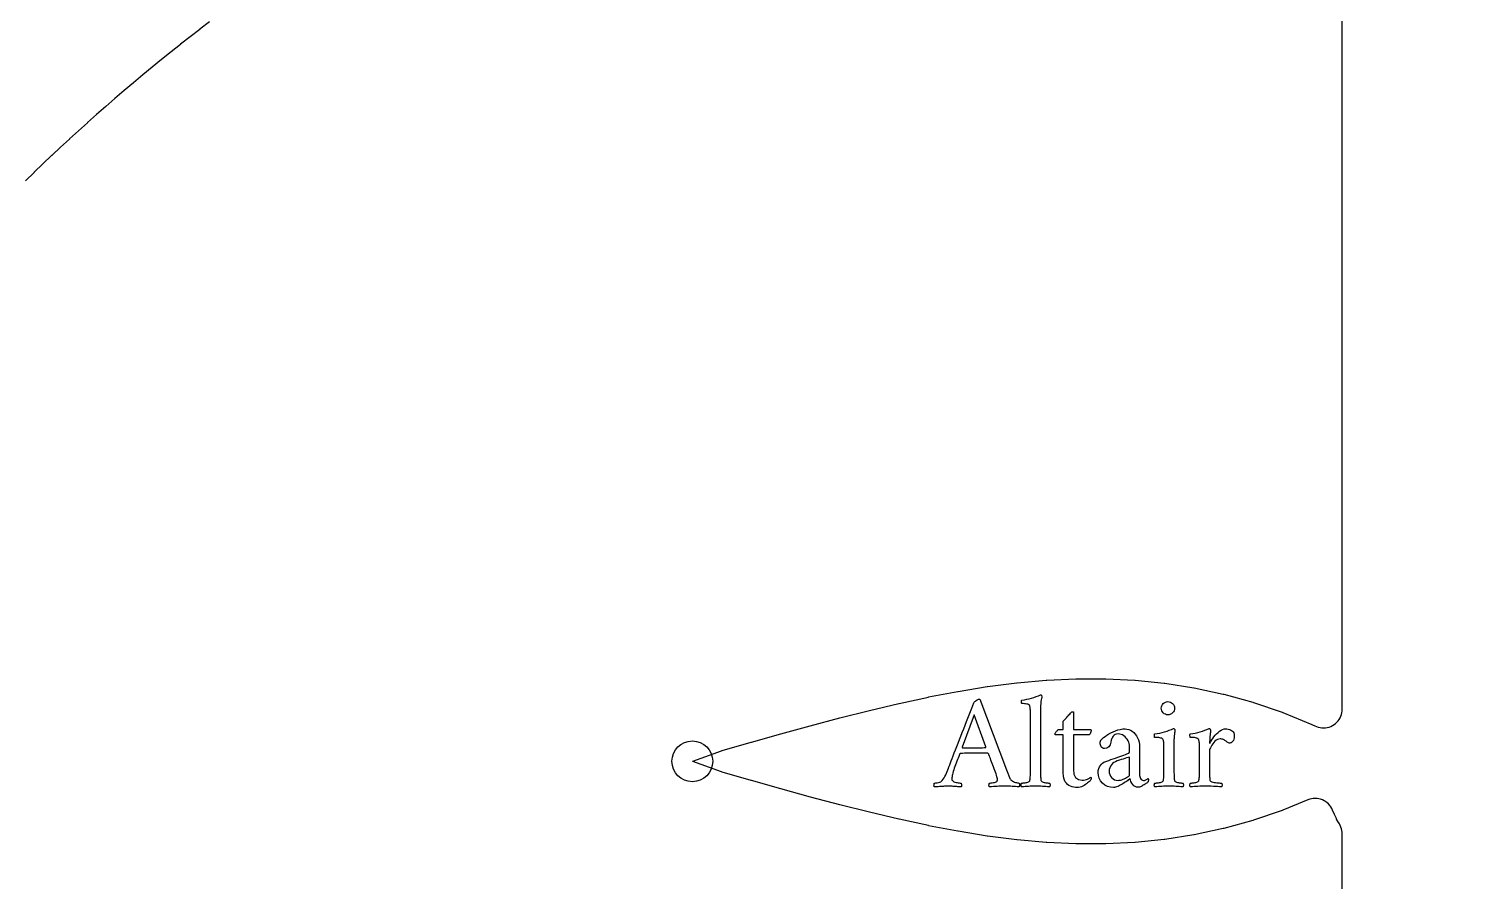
# Model space of a CAD drawing. Header units: millimetres. Extents: x -45 to 45, y -45 to 45.
# Drawn here: x -18.32 to 0.65, y 22.39 to 33.69 of the extents above; entities that cross this region are included whole.
import ezdxf

# ---------------------------------------------------------------- set-up
doc = ezdxf.new("R2010")
doc.units = ezdxf.units.MM
for name, color, linetype in [('CUT_INNER', 6, 'Continuous'), ('ENGRAVE', 7, 'Continuous'), ('TEXT', 5, 'Continuous')]:
    doc.layers.add(name, color=color, linetype=linetype)

msp = doc.modelspace()

# ---------------------------------------------------------------- linework, layer by layer
at = {"layer": 'CUT_INNER'}
for points in [[(-0.9, 14.5192), (-0.9, 23.0174), (-0.9011, 23.0406), (-0.9043, 23.0636), (-0.9096, 23.0862), (-0.9171, 23.1082), (-0.9265, 23.1294), (-0.9378, 23.1497), (-0.9461, 23.1629), (-0.9501, 23.1698), (-0.9741, 23.2145), (-0.9766, 23.2193), (-0.9997, 23.2674), (-1.002, 23.2723), (-1.0274, 23.3313), (-1.0278, 23.3324), (-1.0383, 23.3546), (-1.0508, 23.3757), (-1.0654, 23.3955), (-1.0819, 23.4137), (-1.1001, 23.4302), (-1.1198, 23.4449), (-1.1408, 23.4575), (-1.163, 23.4681), (-1.1861, 23.4764), (-1.2099, 23.4824), (-1.2342, 23.486), (-1.2588, 23.4872), (-1.2833, 23.486), (-1.3076, 23.4824), (-1.3314, 23.4765), (-1.3546, 23.4682), (-1.687, 23.3307), (-1.6945, 23.3278), (-2.0785, 23.1971), (-2.0856, 23.1949), (-2.4698, 23.0893), (-2.4768, 23.0876), (-2.8612, 23.0053), (-2.8681, 23.004), (-3.2526, 22.9439), (-3.2593, 22.9431), (-3.644, 22.9042), (-3.6505, 22.9037), (-4.0355, 22.885), (-4.0416, 22.8849), (-4.427, 22.8852), (-4.4327, 22.8853), (-4.8185, 22.9034), (-4.8238, 22.9037), (-5.2101, 22.9382), (-5.2148, 22.9387), (-5.6017, 22.9881), (-5.6058, 22.9887), (-5.9933, 23.0513), (-5.9968, 23.0519), (-6.3849, 23.1262), (-6.3878, 23.1268), (-6.7765, 23.2109), (-6.7788, 23.2115), (-7.168, 23.3037), (-7.1699, 23.3041), (-7.5596, 23.4027), (-7.561, 23.4031), (-7.9506, 23.5064), (-8.342, 23.6136), (-8.7335, 23.7238), (-8.7348, 23.7242), (-9.1219, 23.8376), (-9.129, 23.8399), (-9.5108, 23.9771), (-9.5159, 23.9793), (-9.5108, 23.9814), (-9.129, 24.1186), (-9.1219, 24.121), (-8.7348, 24.2344), (-8.7335, 24.2347), (-8.3437, 24.3445), (-7.9526, 24.4517), (-7.561, 24.5555), (-7.5596, 24.5558), (-7.1699, 24.6544), (-7.168, 24.6549), (-6.7788, 24.7471), (-6.7765, 24.7477), (-6.3878, 24.8318), (-6.3849, 24.8324), (-5.9968, 24.9066), (-5.9933, 24.9073), (-5.6058, 24.9699), (-5.6017, 24.9705), (-5.2148, 25.0199), (-5.2101, 25.0204), (-4.8238, 25.0548), (-4.8185, 25.0552), (-4.4327, 25.0733), (-4.427, 25.0734), (-4.0416, 25.0737), (-4.0355, 25.0736), (-3.6505, 25.0548), (-3.644, 25.0544), (-3.2593, 25.0155), (-3.2526, 25.0146), (-2.8681, 24.9546), (-2.8612, 24.9533), (-2.4768, 24.871), (-2.4698, 24.8693), (-2.0856, 24.7636), (-2.0785, 24.7614), (-1.6945, 24.6307), (-1.687, 24.6279), (-1.3039, 24.4694), (-1.2951, 24.4653), (-1.2632, 24.4491), (-1.241, 24.4392), (-1.218, 24.4315), (-1.1943, 24.426), (-1.1702, 24.4229), (-1.146, 24.4221), (-1.1217, 24.4237), (-1.0978, 24.4276), (-1.0743, 24.4338), (-1.0515, 24.4423), (-1.0297, 24.4529), (-1.009, 24.4656), (-0.9897, 24.4803), (-0.9718, 24.4967), (-0.9556, 24.5148), (-0.9413, 24.5344), (-0.9289, 24.5553), (-0.9186, 24.5773), (-0.9105, 24.6002), (-0.9047, 24.6238), (-0.9012, 24.6478), (-0.9, 24.6721), (-0.9, 38.8745)], [(-15.9201, 33.7819), (-16.0469, 33.6847), (-16.0482, 33.6838), (-16.1744, 33.5859), (-16.1756, 33.5849), (-16.3013, 33.4863), (-16.3025, 33.4853), (-16.4276, 33.3858), (-16.4288, 33.3849), (-16.5532, 33.2847), (-16.5544, 33.2837), (-16.6782, 33.1827), (-16.6794, 33.1817), (-16.8026, 33.08), (-16.8038, 33.079), (-16.9264, 32.9765), (-16.9275, 32.9755), (-17.0495, 32.8723), (-17.0507, 32.8713), (-17.172, 32.7673), (-17.1731, 32.7663), (-17.2938, 32.6615), (-17.2949, 32.6605), (-17.415, 32.5551), (-17.4161, 32.554), (-17.5355, 32.4478), (-17.5366, 32.4468), (-17.6554, 32.3399), (-17.6565, 32.3388), (-17.7746, 32.2312), (-17.7757, 32.2301), (-17.8931, 32.1217), (-17.8942, 32.1207), (-18.0109, 32.0116), (-18.0121, 32.0105), (-18.1281, 31.9007), (-18.1292, 31.8997), (-18.2446, 31.7891), (-18.2457, 31.7881), (-18.3604, 31.6768)]]:
    msp.add_lwpolyline(points, dxfattribs=at)
at = {"layer": 'ENGRAVE'}
for centre, radius in [((0, 0), 42.525), ((0, 12.859), 29.684), ((-9.5168, 23.9793), 0.27)]:
    msp.add_circle(centre, radius, dxfattribs=at)
at = {"layer": 'TEXT'}
for points in [[(-5.0345, 24.6229), (-5.0346, 24.6332), (-5.0347, 24.6446), (-5.035, 24.657), (-5.0354, 24.6704), (-5.0362, 24.6836), (-5.0379, 24.6953), (-5.0403, 24.7055), (-5.0435, 24.7143), (-5.0486, 24.7233), (-5.0567, 24.7304), (-5.0678, 24.7358), (-5.082, 24.7394), (-5.098, 24.7418), (-5.1145, 24.7434), (-5.1316, 24.7445), (-5.1492, 24.7448), (-5.1501, 24.7462), (-5.1508, 24.7504), (-5.1514, 24.7574), (-5.1519, 24.7672), (-5.152, 24.7771), (-5.1513, 24.7845), (-5.1497, 24.7892), (-5.1474, 24.7914), (-5.1145, 24.7957), (-5.082, 24.8015), (-5.05, 24.8087), (-5.0184, 24.8174), (-4.9874, 24.8272), (-4.9574, 24.8378), (-4.9283, 24.8492), (-4.9001, 24.8613), (-4.8965, 24.8607), (-4.8931, 24.8589), (-4.8898, 24.8558), (-4.8866, 24.8515), (-4.8839, 24.8466), (-4.8819, 24.8418), (-4.8807, 24.8372), (-4.8803, 24.8326), (-4.8809, 24.8302), (-4.8828, 24.8228), (-4.8859, 24.8104), (-4.8902, 24.7932), (-4.8945, 24.7713), (-4.8976, 24.7452), (-4.8994, 24.7149), (-4.9001, 24.6802), (-4.9001, 23.8484), (-4.9, 23.829), (-4.8998, 23.8103), (-4.8995, 23.7923), (-4.8992, 23.7749), (-4.8983, 23.7587), (-4.8967, 23.744), (-4.8943, 23.7309), (-4.8911, 23.7193), (-4.8881, 23.715), (-4.8828, 23.7108), (-4.8751, 23.7069), (-4.8651, 23.7032), (-4.8537, 23.6999), (-4.8418, 23.6972), (-4.8295, 23.695), (-4.8167, 23.6933), (-4.8046, 23.6922), (-4.7945, 23.6913), (-4.7863, 23.6908), (-4.7799, 23.6907), (-4.7775, 23.6864), (-4.7757, 23.6808), (-4.7744, 23.6738), (-4.7737, 23.6656), (-4.7737, 23.6573), (-4.7748, 23.6503), (-4.7769, 23.6447), (-4.7799, 23.6405), (-4.806, 23.6422), (-4.8306, 23.6438), (-4.8536, 23.6453), (-4.875, 23.6467), (-4.8962, 23.6479), (-4.9189, 23.6488), (-4.9429, 23.6493), (-4.9682, 23.6494), (-4.9927, 23.6493), (-5.0159, 23.6488), (-5.0379, 23.6479), (-5.0587, 23.6467), (-5.0797, 23.6453), (-5.1024, 23.6438), (-5.1268, 23.6422), (-5.1528, 23.6405), (-5.1559, 23.6447), (-5.158, 23.6503), (-5.159, 23.6573), (-5.1591, 23.6656), (-5.1584, 23.6738), (-5.1571, 23.6808), (-5.1552, 23.6864), (-5.1528, 23.6907), (-5.1466, 23.6908), (-5.1385, 23.6913), (-5.1286, 23.6922), (-5.117, 23.6933), (-5.1045, 23.695), (-5.0923, 23.6972), (-5.0803, 23.6999), (-5.0686, 23.7032), (-5.0583, 23.7069), (-5.0506, 23.7108), (-5.0457, 23.715), (-5.0435, 23.7193), (-5.0403, 23.7309), (-5.0379, 23.744), (-5.0362, 23.7587), (-5.0354, 23.7749), (-5.035, 23.7923), (-5.0347, 23.8103), (-5.0346, 23.829), (-5.0345, 23.8484)], [(-6.1209, 23.8897), (-6.1198, 23.8924), (-6.1167, 23.9006), (-6.1113, 23.9144), (-6.1039, 23.9336), (-6.0946, 23.9575), (-6.0839, 23.9853), (-6.0718, 24.0171), (-6.0582, 24.0528), (-6.0433, 24.0915), (-6.0275, 24.1323), (-6.0106, 24.1753), (-5.9927, 24.2204), (-5.9743, 24.2669), (-5.9558, 24.3141), (-5.9371, 24.3619), (-5.9183, 24.4104), (-5.8997, 24.4588), (-5.8814, 24.5061), (-5.8634, 24.5525), (-5.8457, 24.5978), (-5.8287, 24.6413), (-5.8128, 24.682), (-5.7978, 24.7201), (-5.7839, 24.7555), (-5.7792, 24.7629), (-5.7724, 24.7708), (-5.7635, 24.7791), (-5.7525, 24.7878), (-5.7411, 24.7957), (-5.7312, 24.8013), (-5.7228, 24.8046), (-5.7157, 24.8057), (-5.7141, 24.8057), (-5.7128, 24.8055), (-5.7119, 24.8052), (-5.7113, 24.8048), (-5.7107, 24.8043), (-5.7097, 24.8037), (-5.7084, 24.803), (-5.7068, 24.8022), (-5.35, 23.8663), (-5.3324, 23.8202), (-5.3191, 23.7857), (-5.31, 23.7628), (-5.3052, 23.7516), (-5.2997, 23.7421), (-5.292, 23.7332), (-5.2822, 23.7251), (-5.2703, 23.7175), (-5.2573, 23.7109), (-5.2443, 23.7052), (-5.2313, 23.7006), (-5.2183, 23.6969), (-5.2064, 23.6942), (-5.197, 23.6922), (-5.1899, 23.691), (-5.1851, 23.6907), (-5.1821, 23.6856), (-5.1802, 23.6792), (-5.1794, 23.6717), (-5.1797, 23.6629), (-5.1806, 23.6544), (-5.1815, 23.6479), (-5.1824, 23.6432), (-5.1833, 23.6405), (-5.2086, 23.6422), (-5.2326, 23.6438), (-5.2552, 23.6453), (-5.2765, 23.6467), (-5.2982, 23.6479), (-5.3218, 23.6488), (-5.3475, 23.6493), (-5.3751, 23.6494), (-5.4043, 23.6493), (-5.4309, 23.6488), (-5.455, 23.6479), (-5.4764, 23.6467), (-5.4979, 23.6453), (-5.5219, 23.6438), (-5.5485, 23.6422), (-5.5777, 23.6405), (-5.5808, 23.6447), (-5.5829, 23.6503), (-5.5839, 23.6573), (-5.584, 23.6656), (-5.5831, 23.6738), (-5.5815, 23.6808), (-5.5791, 23.6864), (-5.5759, 23.6907), (-5.5667, 23.691), (-5.5553, 23.6922), (-5.5416, 23.6942), (-5.5257, 23.6969), (-5.51, 23.7003), (-5.497, 23.7043), (-5.4867, 23.7089), (-5.4791, 23.714), (-5.476, 23.7182), (-5.4737, 23.7238), (-5.4724, 23.7308), (-5.4719, 23.7391), (-5.4727, 23.7485), (-5.4748, 23.7608), (-5.4785, 23.7759), (-5.4836, 23.7937), (-5.4898, 23.8136), (-5.4968, 23.8347), (-5.5046, 23.8571), (-5.5132, 23.8807), (-5.5221, 23.9047), (-5.5311, 23.9284), (-5.5401, 23.9518), (-5.549, 23.9748), (-5.5576, 23.9967), (-5.5654, 24.0165), (-5.5724, 24.0343), (-5.5786, 24.0501), (-5.5837, 24.063), (-5.5873, 24.0723), (-5.5895, 24.0778), (-5.5903, 24.0797), (-5.5905, 24.0799), (-5.5912, 24.0806), (-5.5923, 24.0817), (-5.5938, 24.0833), (-5.5956, 24.0848), (-5.5974, 24.086), (-5.5992, 24.0866), (-5.601, 24.0869), (-5.6152, 24.0876), (-5.631, 24.0882), (-5.6484, 24.0885), (-5.6673, 24.0886), (-5.6867, 24.0886), (-5.7054, 24.0886), (-5.7235, 24.0886), (-5.7408, 24.0886), (-5.7453, 24.0886), (-5.7498, 24.0886), (-5.7543, 24.0886), (-5.7588, 24.0886), (-5.7631, 24.0886), (-5.7673, 24.0886), (-5.7712, 24.0886), (-5.7749, 24.0886), (-5.8008, 24.0886), (-5.8247, 24.0884), (-5.8465, 24.0881), (-5.8663, 24.0877), (-5.8865, 24.0871), (-5.9094, 24.0862), (-5.9349, 24.0849), (-5.9631, 24.0833), (-5.9642, 24.0831), (-5.9654, 24.0826), (-5.9668, 24.0818), (-5.9685, 24.0806), (-5.9701, 24.0794), (-5.9712, 24.0786), (-5.9719, 24.0781), (-5.9721, 24.0779), (-5.973, 24.0756), (-5.9755, 24.0689), (-5.9797, 24.0577), (-5.9856, 24.042), (-5.9926, 24.0233), (-6.0003, 24.0028), (-6.0088, 23.9807), (-6.0178, 23.9569), (-6.027, 23.9326), (-6.0355, 23.9091), (-6.0435, 23.8865), (-6.051, 23.8646), (-6.0583, 23.843), (-6.0642, 23.8233), (-6.0686, 23.8054), (-6.0716, 23.7893), (-6.0736, 23.7748), (-6.075, 23.7619), (-6.0758, 23.7506), (-6.0761, 23.7409), (-6.0744, 23.7315), (-6.0691, 23.7231), (-6.0605, 23.7158), (-6.0483, 23.7095), (-6.0343, 23.7042), (-6.0201, 23.6998), (-6.0056, 23.6965), (-5.9909, 23.6942), (-5.9775, 23.6927), (-5.967, 23.6916), (-5.9592, 23.6909), (-5.9542, 23.6907), (-5.9525, 23.6879), (-5.951, 23.6833), (-5.9498, 23.6767), (-5.9488, 23.6682), (-5.9482, 23.6595), (-5.9484, 23.6519), (-5.9491, 23.6456), (-5.9506, 23.6405), (-5.967, 23.6414), (-5.9822, 23.6423), (-5.9961, 23.6431), (-6.0089, 23.644), (-6.021, 23.6449), (-6.0331, 23.6458), (-6.0452, 23.6467), (-6.0573, 23.6476), (-6.0703, 23.6484), (-6.0853, 23.649), (-6.1021, 23.6493), (-6.1209, 23.6494), (-6.1398, 23.6493), (-6.1572, 23.649), (-6.173, 23.6484), (-6.1872, 23.6476), (-6.2007, 23.6467), (-6.2141, 23.6458), (-6.2276, 23.6449), (-6.241, 23.644), (-6.2554, 23.6431), (-6.2715, 23.6423), (-6.2894, 23.6414), (-6.3091, 23.6405), (-6.3107, 23.6432), (-6.3118, 23.6479), (-6.3125, 23.6544), (-6.3127, 23.6629), (-6.3125, 23.6717), (-6.3118, 23.6792), (-6.3107, 23.6856), (-6.3091, 23.6907), (-6.2997, 23.6912), (-6.2874, 23.6927), (-6.2723, 23.6952), (-6.2545, 23.6987), (-6.2368, 23.7034), (-6.2224, 23.7093), (-6.2113, 23.7164), (-6.2034, 23.7247), (-6.1904, 23.7423), (-6.1785, 23.7608), (-6.1676, 23.7803), (-6.1577, 23.8009), (-6.1483, 23.8223), (-6.1391, 23.8442), (-6.1299, 23.8666), (-6.1209, 23.8897)], [(-3.2991, 24.6838), (-3.2975, 24.7011), (-3.2926, 24.7172), (-3.2845, 24.7321), (-3.2731, 24.7457), (-3.2595, 24.7571), (-3.2447, 24.7652), (-3.2286, 24.7701), (-3.2113, 24.7717), (-3.194, 24.7701), (-3.1779, 24.7652), (-3.1631, 24.7571), (-3.1494, 24.7457), (-3.1381, 24.7321), (-3.1299, 24.7172), (-3.1251, 24.7011), (-3.1234, 24.6838), (-3.1251, 24.6665), (-3.1299, 24.6504), (-3.1381, 24.6356), (-3.1494, 24.622), (-3.1631, 24.6106), (-3.1779, 24.6025), (-3.194, 24.5976), (-3.2113, 24.596), (-3.2286, 24.5976), (-3.2447, 24.6025), (-3.2595, 24.6106), (-3.2731, 24.622), (-3.2845, 24.6356), (-3.2926, 24.6504), (-3.2975, 24.6665), (-3.2991, 24.6838)], [(-5.7785, 24.5942), (-5.938, 24.1675), (-5.938, 24.1673), (-5.9378, 24.1666), (-5.9375, 24.1655), (-5.9372, 24.1639), (-5.9366, 24.1624), (-5.936, 24.1613), (-5.9353, 24.1606), (-5.9345, 24.1604), (-5.9166, 24.1595), (-5.897, 24.1588), (-5.8758, 24.1582), (-5.8529, 24.1577), (-5.8303, 24.1573), (-5.8101, 24.157), (-5.7922, 24.1568), (-5.7767, 24.1568), (-5.7566, 24.1569), (-5.7375, 24.1572), (-5.7194, 24.1578), (-5.7023, 24.1586), (-5.6853, 24.1595), (-5.6676, 24.1604), (-5.649, 24.1613), (-5.6297, 24.1621), (-5.6281, 24.1624), (-5.6268, 24.1633), (-5.6258, 24.1647), (-5.6252, 24.1666), (-5.6248, 24.1686), (-5.6245, 24.17), (-5.6244, 24.1708), (-5.6243, 24.1711)], [(-4.4644, 24.4024), (-4.2385, 24.4024), (-4.2346, 24.4011), (-4.2318, 24.3974), (-4.2301, 24.3913), (-4.2296, 24.3827), (-4.2311, 24.3693), (-4.2358, 24.3562), (-4.2437, 24.3433), (-4.2547, 24.3307), (-4.4644, 24.3307), (-4.4644, 23.8717), (-4.4571, 23.809), (-4.4353, 23.7642), (-4.3989, 23.7373), (-4.3479, 23.7283), (-4.3286, 23.7293), (-4.3102, 23.7323), (-4.2928, 23.7374), (-4.2762, 23.7444), (-4.2615, 23.7519), (-4.2497, 23.7583), (-4.2409, 23.7636), (-4.2349, 23.7677), (-4.2326, 23.7664), (-4.2309, 23.7642), (-4.2299, 23.761), (-4.2296, 23.757), (-4.23, 23.7479), (-4.2314, 23.7404), (-4.2336, 23.7345), (-4.2367, 23.7301), (-4.2439, 23.7224), (-4.2526, 23.7135), (-4.2631, 23.7035), (-4.2753, 23.6924), (-4.2889, 23.6811), (-4.3037, 23.6705), (-4.3198, 23.6605), (-4.3371, 23.6512), (-4.3555, 23.6434), (-4.3748, 23.6378), (-4.3949, 23.6344), (-4.416, 23.6333), (-4.4383, 23.6343), (-4.4602, 23.6373), (-4.4817, 23.6424), (-4.503, 23.6494), (-4.5231, 23.6591), (-4.5413, 23.6718), (-4.5576, 23.6877), (-4.572, 23.7068), (-4.5837, 23.7295), (-4.5921, 23.7565), (-4.5972, 23.7878), (-4.5989, 23.8233), (-4.5989, 24.3307), (-4.7011, 24.3307), (-4.7027, 24.3311), (-4.7042, 24.3322), (-4.7054, 24.3342), (-4.7064, 24.3369), (-4.7072, 24.3399), (-4.7078, 24.3425), (-4.7081, 24.3448), (-4.7082, 24.3468), (-4.7076, 24.3492), (-4.7055, 24.3529), (-4.7022, 24.3577), (-4.6975, 24.3638), (-4.692, 24.3705), (-4.6865, 24.3771), (-4.6808, 24.3835), (-4.6751, 24.3898), (-4.67, 24.3953), (-4.6663, 24.3992), (-4.6641, 24.4016), (-4.6634, 24.4024), (-4.5989, 24.4024), (-4.5989, 24.5117), (-4.5895, 24.522), (-4.5794, 24.533), (-4.5685, 24.5448), (-4.5567, 24.5574), (-4.5449, 24.5702), (-4.5337, 24.5825), (-4.523, 24.5944), (-4.5128, 24.6059), (-4.5041, 24.6158), (-4.4976, 24.6231), (-4.4933, 24.6279), (-4.4913, 24.6301), (-4.4876, 24.6332), (-4.4835, 24.6354), (-4.479, 24.6368), (-4.4743, 24.6372), (-4.47, 24.6369), (-4.4669, 24.6359), (-4.465, 24.6342), (-4.4644, 24.6318)], [(-3.7796, 24.4095), (-3.7549, 24.4075), (-3.731, 24.4015), (-3.7078, 24.3914), (-3.6855, 24.3773), (-3.6646, 24.3598), (-3.6458, 24.3396), (-3.6292, 24.3168), (-3.6147, 24.2912), (-3.6029, 24.2634), (-3.5945, 24.2339), (-3.5894, 24.2025), (-3.5878, 24.1693), (-3.5878, 23.809), (-3.587, 23.7926), (-3.5846, 23.7774), (-3.5807, 23.7634), (-3.5752, 23.7507), (-3.5679, 23.7401), (-3.5586, 23.7326), (-3.5473, 23.728), (-3.534, 23.7265), (-3.5221, 23.7272), (-3.5116, 23.7292), (-3.5024, 23.7326), (-3.4945, 23.7373), (-3.488, 23.7421), (-3.4829, 23.7458), (-3.4791, 23.7484), (-3.4766, 23.7498), (-3.4749, 23.7495), (-3.4735, 23.7485), (-3.4722, 23.7468), (-3.4712, 23.7444), (-3.4705, 23.7419), (-3.4699, 23.7395), (-3.4696, 23.7374), (-3.4694, 23.7355), (-3.47, 23.726), (-3.4717, 23.7171), (-3.4745, 23.7089), (-3.4784, 23.7014), (-3.4846, 23.6965), (-3.4925, 23.6907), (-3.5021, 23.6839), (-3.5134, 23.6763), (-3.5256, 23.6685), (-3.538, 23.6611), (-3.5507, 23.6541), (-3.5636, 23.6476), (-3.5762, 23.6421), (-3.588, 23.6382), (-3.599, 23.6359), (-3.6093, 23.6351), (-3.6276, 23.6374), (-3.6449, 23.6445), (-3.6612, 23.6563), (-3.6765, 23.6727), (-3.69, 23.6917), (-3.7009, 23.7108), (-3.7093, 23.7302), (-3.715, 23.7498), (-3.7198, 23.7454), (-3.7269, 23.7395), (-3.7364, 23.732), (-3.7482, 23.7229), (-3.7617, 23.713), (-3.7762, 23.703), (-3.7917, 23.6928), (-3.8083, 23.6826), (-3.8252, 23.6726), (-3.8421, 23.6633), (-3.8589, 23.6547), (-3.8755, 23.6467), (-3.8915, 23.6401), (-3.9062, 23.6353), (-3.9197, 23.6324), (-3.932, 23.6315), (-3.9733, 23.6351), (-4.0113, 23.6461), (-4.0459, 23.6643), (-4.0772, 23.6898), (-4.1031, 23.7205), (-4.1216, 23.7545), (-4.1326, 23.7918), (-4.1363, 23.8323), (-4.1345, 23.8582), (-4.1289, 23.8823), (-4.1197, 23.9044), (-4.1068, 23.9246), (-4.092, 23.9421), (-4.0774, 23.9562), (-4.0629, 23.9668), (-4.0485, 23.9739), (-4.0227, 23.983), (-3.9954, 23.9925), (-3.9666, 24.0023), (-3.9365, 24.0125), (-3.906, 24.0227), (-3.8766, 24.0328), (-3.8482, 24.0429), (-3.8208, 24.0528), (-3.7957, 24.0621), (-3.7742, 24.0703), (-3.7563, 24.0773), (-3.7419, 24.0833), (-3.7354, 24.0861), (-3.7303, 24.0893), (-3.7265, 24.0928), (-3.724, 24.0967), (-3.7224, 24.1017), (-3.7213, 24.1086), (-3.7207, 24.1174), (-3.7204, 24.1281), (-3.7204, 24.1747), (-3.7217, 24.1944), (-3.7254, 24.2139), (-3.7315, 24.2334), (-3.7401, 24.2527), (-3.7509, 24.2712), (-3.7635, 24.2881), (-3.7778, 24.3034), (-3.7939, 24.3172), (-3.8115, 24.3286), (-3.8302, 24.3367), (-3.8501, 24.3416), (-3.871, 24.3432), (-3.892, 24.3414), (-3.91, 24.336), (-3.9251, 24.3271), (-3.9373, 24.3145), (-3.9473, 24.2987), (-3.9557, 24.28), (-3.9626, 24.2584), (-3.9678, 24.2339), (-3.979, 24.197), (-3.9965, 24.1707), (-4.0203, 24.1549), (-4.0503, 24.1496), (-4.0638, 24.1511), (-4.0756, 24.1554), (-4.0858, 24.1627), (-4.0942, 24.1729), (-4.1009, 24.1848), (-4.1056, 24.1971), (-4.1085, 24.2099), (-4.1095, 24.2231), (-4.1092, 24.2264), (-4.1086, 24.2309), (-4.1074, 24.2367), (-4.1059, 24.2437), (-4.104, 24.2508), (-4.1018, 24.2569), (-4.0995, 24.262), (-4.0969, 24.2661), (-4.082, 24.2792), (-4.0642, 24.2935), (-4.0435, 24.3088), (-4.0198, 24.3253), (-3.9939, 24.3418), (-3.9663, 24.3571), (-3.937, 24.3713), (-3.906, 24.3844), (-3.8742, 24.3954), (-3.8426, 24.4033), (-3.811, 24.408), (-3.7796, 24.4095)], [(-3.1306, 23.8484), (-3.1306, 23.829), (-3.1304, 23.8103), (-3.1301, 23.7923), (-3.1297, 23.7749), (-3.1289, 23.7587), (-3.1273, 23.744), (-3.1248, 23.7309), (-3.1217, 23.7193), (-3.1187, 23.715), (-3.1134, 23.7108), (-3.1057, 23.7069), (-3.0957, 23.7032), (-3.0843, 23.6999), (-3.0726, 23.6972), (-3.0605, 23.695), (-3.0481, 23.6933), (-3.0365, 23.6922), (-3.0266, 23.6913), (-3.0186, 23.6908), (-3.0123, 23.6907), (-3.0099, 23.6864), (-3.008, 23.6808), (-3.0067, 23.6738), (-3.006, 23.6656), (-3.0061, 23.6573), (-3.0071, 23.6503), (-3.0092, 23.6447), (-3.0123, 23.6405), (-3.0383, 23.6422), (-3.0627, 23.6438), (-3.0854, 23.6453), (-3.1064, 23.6467), (-3.1273, 23.6479), (-3.1497, 23.6488), (-3.1735, 23.6493), (-3.1987, 23.6494), (-3.2233, 23.6493), (-3.2467, 23.6488), (-3.269, 23.6479), (-3.2902, 23.6467), (-3.3116, 23.6453), (-3.3345, 23.6438), (-3.3591, 23.6422), (-3.3852, 23.6405), (-3.3883, 23.6447), (-3.3903, 23.6503), (-3.3914, 23.6573), (-3.3915, 23.6656), (-3.3907, 23.6738), (-3.3894, 23.6808), (-3.3876, 23.6864), (-3.3852, 23.6907), (-3.3789, 23.6908), (-3.3706, 23.6913), (-3.3605, 23.6922), (-3.3484, 23.6933), (-3.3356, 23.695), (-3.3231, 23.6972), (-3.311, 23.6999), (-3.2991, 23.7032), (-3.2888, 23.7069), (-3.2812, 23.7108), (-3.2763, 23.715), (-3.274, 23.7193), (-3.2708, 23.7309), (-3.2684, 23.744), (-3.2668, 23.7587), (-3.266, 23.7749), (-3.2656, 23.7923), (-3.2653, 23.8103), (-3.2651, 23.829), (-3.2651, 23.8484), (-3.2651, 24.1747), (-3.2651, 24.1843), (-3.2653, 24.1953), (-3.2656, 24.2076), (-3.266, 24.2213), (-3.2668, 24.2349), (-3.2684, 24.2469), (-3.2708, 24.2573), (-3.274, 24.2661), (-3.278, 24.2736), (-3.2843, 24.2798), (-3.2932, 24.2848), (-3.3045, 24.2885), (-3.3171, 24.2913), (-3.3296, 24.2935), (-3.3422, 24.2949), (-3.3547, 24.2957), (-3.3661, 24.2961), (-3.3753, 24.2964), (-3.3823, 24.2965), (-3.387, 24.2966), (-3.3879, 24.2993), (-3.3888, 24.3038), (-3.3897, 24.31), (-3.3906, 24.3181), (-3.391, 24.3264), (-3.3906, 24.3334), (-3.3892, 24.339), (-3.387, 24.3432), (-3.3531, 24.3483), (-3.3197, 24.3544), (-3.2868, 24.3617), (-3.2543, 24.3701), (-3.2228, 24.3797), (-3.1929, 24.3907), (-3.1646, 24.403), (-3.1378, 24.4167), (-3.1343, 24.416), (-3.1308, 24.414), (-3.1275, 24.4107), (-3.1243, 24.406), (-3.1216, 24.4008), (-3.1196, 24.3961), (-3.1185, 24.3918), (-3.1181, 24.388), (-3.1183, 24.3841), (-3.119, 24.3777), (-3.1201, 24.3689), (-3.1217, 24.3576), (-3.1234, 24.345), (-3.125, 24.3325), (-3.1265, 24.3199), (-3.1279, 24.3074), (-3.1291, 24.2958), (-3.1299, 24.2863), (-3.1304, 24.2788), (-3.1306, 24.2733)], [(-2.4458, 24.4113), (-2.429, 24.4104), (-2.4126, 24.4075), (-2.3967, 24.4028), (-2.3812, 24.3961), (-2.3671, 24.3881), (-2.3553, 24.3793), (-2.3456, 24.3697), (-2.3382, 24.3593), (-2.3365, 24.3554), (-2.3351, 24.3508), (-2.3339, 24.3456), (-2.3328, 24.3396), (-2.3321, 24.3332), (-2.3315, 24.3266), (-2.3312, 24.3198), (-2.3311, 24.3127), (-2.3325, 24.2902), (-2.3367, 24.2711), (-2.3437, 24.2553), (-2.3535, 24.2428), (-2.3642, 24.2334), (-2.3739, 24.2267), (-2.3825, 24.2227), (-2.3902, 24.2213), (-2.3991, 24.2221), (-2.4077, 24.2244), (-2.4161, 24.2284), (-2.4243, 24.2339), (-2.4322, 24.2399), (-2.44, 24.2455), (-2.4475, 24.2507), (-2.4548, 24.2554), (-2.4611, 24.2597), (-2.4675, 24.2637), (-2.4741, 24.2673), (-2.4807, 24.2706), (-2.4882, 24.2734), (-2.4971, 24.2753), (-2.5075, 24.2765), (-2.5193, 24.2769), (-2.5377, 24.2749), (-2.5554, 24.269), (-2.5722, 24.2592), (-2.5883, 24.2455), (-2.6033, 24.2294), (-2.6168, 24.2126), (-2.6288, 24.1949), (-2.6394, 24.1765), (-2.648, 24.1588), (-2.6542, 24.1433), (-2.6579, 24.1301), (-2.6591, 24.1191), (-2.6591, 23.8484), (-2.6591, 23.829), (-2.6589, 23.8103), (-2.6586, 23.7923), (-2.6582, 23.7749), (-2.6574, 23.7587), (-2.6558, 23.744), (-2.6534, 23.7309), (-2.6502, 23.7193), (-2.6466, 23.715), (-2.6394, 23.7108), (-2.6286, 23.7069), (-2.6143, 23.7032), (-2.5979, 23.6999), (-2.5811, 23.6972), (-2.5639, 23.695), (-2.5462, 23.6933), (-2.5298, 23.6922), (-2.5166, 23.6913), (-2.5065, 23.6908), (-2.4996, 23.6907), (-2.4972, 23.6864), (-2.4953, 23.6808), (-2.494, 23.6738), (-2.4933, 23.6656), (-2.4934, 23.6573), (-2.4944, 23.6503), (-2.4965, 23.6447), (-2.4996, 23.6405), (-2.5266, 23.6422), (-2.5538, 23.6438), (-2.5813, 23.6453), (-2.6089, 23.6467), (-2.6365, 23.6479), (-2.6636, 23.6488), (-2.6903, 23.6493), (-2.7165, 23.6494), (-2.7414, 23.6493), (-2.7658, 23.6488), (-2.7898, 23.6479), (-2.8133, 23.6467), (-2.8371, 23.6453), (-2.8617, 23.6438), (-2.8873, 23.6422), (-2.9137, 23.6405), (-2.9168, 23.6447), (-2.9188, 23.6503), (-2.9199, 23.6573), (-2.92, 23.6656), (-2.9192, 23.6738), (-2.918, 23.6808), (-2.9161, 23.6864), (-2.9137, 23.6907), (-2.9074, 23.6908), (-2.8991, 23.6913), (-2.889, 23.6922), (-2.8769, 23.6933), (-2.8641, 23.695), (-2.8516, 23.6972), (-2.8395, 23.6999), (-2.8276, 23.7032), (-2.8173, 23.7069), (-2.8097, 23.7108), (-2.8048, 23.715), (-2.8025, 23.7193), (-2.7994, 23.7309), (-2.7969, 23.744), (-2.7953, 23.7587), (-2.7945, 23.7749), (-2.7941, 23.7923), (-2.7938, 23.8103), (-2.7936, 23.829), (-2.7936, 23.8484), (-2.7936, 24.1747), (-2.7936, 24.1843), (-2.7938, 24.1953), (-2.7941, 24.2076), (-2.7945, 24.2213), (-2.7953, 24.2349), (-2.7969, 24.2469), (-2.7994, 24.2573), (-2.8025, 24.2661), (-2.8065, 24.2736), (-2.8129, 24.2798), (-2.8217, 24.2848), (-2.833, 24.2885), (-2.8456, 24.2913), (-2.8581, 24.2935), (-2.8707, 24.2949), (-2.8832, 24.2957), (-2.8946, 24.2961), (-2.9038, 24.2964), (-2.9108, 24.2965), (-2.9155, 24.2966), (-2.9164, 24.2993), (-2.9173, 24.3038), (-2.9182, 24.31), (-2.9191, 24.3181), (-2.9195, 24.3264), (-2.9191, 24.3334), (-2.9177, 24.339), (-2.9155, 24.3432), (-2.8816, 24.3483), (-2.8483, 24.3544), (-2.8153, 24.3617), (-2.7828, 24.3701), (-2.7513, 24.3797), (-2.7214, 24.3907), (-2.6931, 24.403), (-2.6663, 24.4167), (-2.6628, 24.416), (-2.6593, 24.414), (-2.656, 24.4107), (-2.6528, 24.406), (-2.6501, 24.4008), (-2.6481, 24.3961), (-2.647, 24.3918), (-2.6466, 24.388), (-2.6468, 24.3834), (-2.6475, 24.375), (-2.6486, 24.3628), (-2.6502, 24.3468), (-2.6519, 24.3288), (-2.6535, 24.3107), (-2.655, 24.2925), (-2.6564, 24.2742), (-2.6576, 24.2574), (-2.6585, 24.2439), (-2.659, 24.2337), (-2.6591, 24.2267), (-2.659, 24.2243), (-2.6585, 24.2227), (-2.6576, 24.2216), (-2.6564, 24.2213), (-2.6551, 24.2214), (-2.654, 24.2218), (-2.6529, 24.2223), (-2.652, 24.2231), (-2.642, 24.2423), (-2.6302, 24.2623), (-2.6165, 24.2831), (-2.6009, 24.3047), (-2.5838, 24.3258), (-2.5657, 24.3455), (-2.5466, 24.3635), (-2.5265, 24.38), (-2.506, 24.3937), (-2.4857, 24.4035), (-2.4656, 24.4094), (-2.4458, 24.4113)], [(-3.8728, 23.7265), (-3.8572, 23.7274), (-3.841, 23.7301), (-3.8241, 23.7346), (-3.8065, 23.7409), (-3.7892, 23.7482), (-3.7733, 23.7559), (-3.7587, 23.7639), (-3.7455, 23.7722), (-3.7345, 23.7802), (-3.7267, 23.7872), (-3.722, 23.7932), (-3.7204, 23.7982), (-3.7204, 24.0367), (-3.7386, 24.0309), (-3.759, 24.0246), (-3.7816, 24.0175), (-3.8065, 24.0098), (-3.8308, 24.0021), (-3.8517, 23.9954), (-3.8693, 23.9896), (-3.8836, 23.9847), (-3.9059, 23.9747), (-3.9261, 23.9627), (-3.9444, 23.9487), (-3.9607, 23.9327), (-3.974, 23.9146), (-3.9835, 23.8946), (-3.9892, 23.8725), (-3.9911, 23.8484), (-3.989, 23.8249), (-3.9826, 23.8029), (-3.972, 23.7824), (-3.9571, 23.7633), (-3.939, 23.7472), (-3.919, 23.7357), (-3.8969, 23.7288), (-3.8728, 23.7265)]]:
    msp.add_lwpolyline(points, close=True, dxfattribs=at)

doc.saveas('drawing.dxf')
